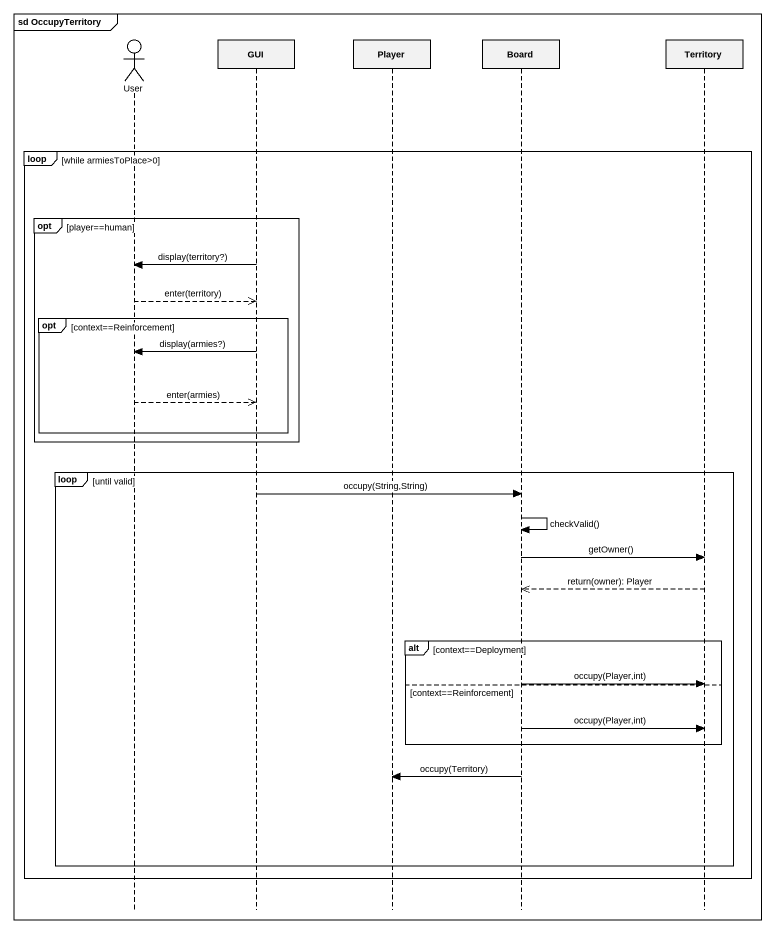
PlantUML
@startuml
mainframe sd OccupyTerritory
hide footbox
actor User
participant GUI
participant Player
participant Board
participant Territory

loop while armiesToPlace>0
  opt player==human
    GUI -> User : display(territory?)
    User -->> GUI : enter(territory)
    opt context==Reinforcement
      GUI -> User : display(armies?)
      User -->> GUI : enter(armies)
    end
  end
  loop until valid
    GUI -> Board : occupy(String,String)
    Board -> Board : checkValid()
    Board -> Territory : getOwner()
    Territory -->> Board : return(owner): Player
    alt context==Deployment
      Board -> Territory : occupy(Player,int)
    else context==Reinforcement
      Board -> Territory : occupy(Player,int)
    end
    Board -> Player : occupy(Territory)
  end
end
@enduml
